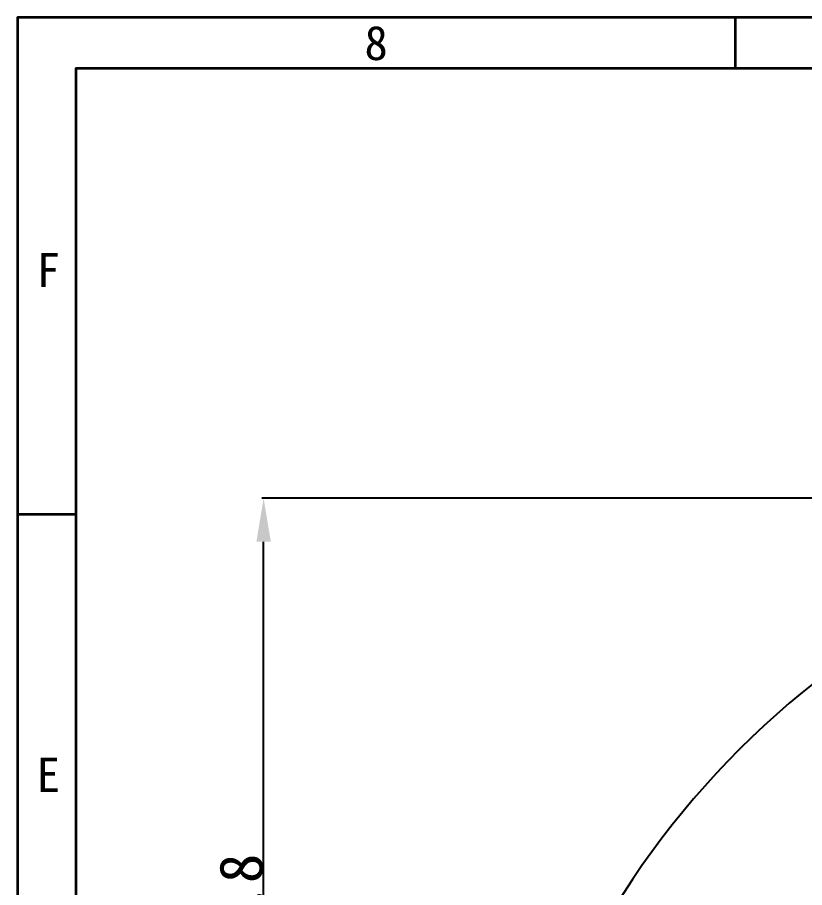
# Model space of a CAD drawing. Header units: inches. Extents: x 205 to 4949, y 179 to 2281.
# Drawn here: x 205 to 749, y 1680 to 2281 of the extents above; entities that cross this region are included whole.
import ezdxf

# ---------------------------------------------------------------- set-up
doc = ezdxf.new("R2010")
doc.units = ezdxf.units.IN
doc.header["$MEASUREMENT"] = 0
for name, color, linetype in [('C3弧长', 7, 'Continuous'), ('C7线性', 7, 'Continuous'), ('PDF_Geomertry', 7, 'Continuous'), ('PDF_Text', 7, 'Continuous')]:
    doc.layers.add(name, color=color, linetype=linetype)
doc.styles.get("Standard").update_dxf_attribs({"font": ''})
doc.styles.add('宋体', font='')
doc.styles.get('Standard').set_extended_font_data('SimSun')
doc.styles.get('宋体').set_extended_font_data('SimSun')
doc.dimstyles.new('ISO-25', dxfattribs={"dimtxt": 2.5, "dimasz": 2.5, "dimexe": 1.25, "dimexo": 0.625, "dimtad": 1, "dimtxsty": 'Standard', "dimcen": 2.5, "dimadec": 0, "dimazin": 0, "dimtfac": 1, "dimtmove": 0, "dimatfit": 3, "dimfxl": 1, "dimarcsym": 0})

# ---------------------------------------------------------------- blocks, each defined once
blk = doc.blocks.new('*D22')
at = {"layer": 'C7线性', "color": 0, "lineweight": -2}
for p, q in [((1121.87, 1948.82), (373.76, 1948.82)), ((375.01, 1385.99), (375.01, 1918.82)), ((1121.87, 1355.99), (373.76, 1355.99))]:
    blk.add_line(p, q, dxfattribs=at)
at = {"layer": 'C7线性', "color": 0}
for points in [[(380.01, 1918.82), (370.01, 1918.82), (375.01, 1948.82)], [(370.01, 1385.99), (380.01, 1385.99), (375.01, 1355.99)]]:
    blk.add_solid(points, dxfattribs=at)
at = {"layer": 'Defpoints', "color": 0}
for p in [(375.01, 1948.82), (1122.5, 1948.82), (1122.5, 1355.99)]:
    blk.add_point(p, dxfattribs=at)
at = {"layer": 'C7线性', "color": 0, "insert": (344.38, 1652.41), "char_height": 2.5, "attachment_point": 2, "rotation": 90}
blk.add_mtext('\\fSimSun|b1|i0|c134|p2;\\H12x;592.8', dxfattribs=at)

msp = doc.modelspace()

# ---------------------------------------------------------------- linework, layer by layer
at = {"layer": 'C3弧长', "color": 1}
msp.add_arc((1122.4984, 1355.9914), 592.83, 315, 175, dxfattribs=at)
at = {"layer": 'PDF_Geomertry', "lineweight": 35}
msp.add_lwpolyline([(204.9815, 178.6648), (3179.8564, 178.6648), (3179.8564, 1229.8023), (3179.8564, 2280.94), (204.9815, 2280.94)], close=True, dxfattribs=at)
for points in [[(700.7523, 2280.94), (700.7523, 2245.7271)], [(245.2197, 213.8775), (3144.373, 213.8775), (3144.373, 2245.7271), (245.2197, 2245.7271), (245.2197, 213.8775)], [(204.9815, 1937.8031), (245.2197, 1937.8031)]]:
    msp.add_lwpolyline(points, dxfattribs=at)

# ---------------------------------------------------------------- texts
at = {"layer": 'PDF_Text', "char_height": 23.6619, "attachment_point": 7, "style": '宋体'}
for s, insert in [('8', (444.6674, 2251.1082)), ('F', (218.3192, 2094.6667)), ('E', (218.3192, 1746.0213))]:
    msp.add_mtext(s, dxfattribs=dict(at, insert=insert))

# ---------------------------------------------------------------- dimensions: what is measured, and where the dimension line sits
at = {"layer": 'C7线性'}
dim = msp.add_linear_dim(base=(375.0069, 1948.8214), p1=(1122.4984, 1355.9914), p2=(1122.4984, 1948.8214), angle=90, text='\\fSimSun|b1|i0|c134|p2;\\H12x;592.8', dimstyle='ISO-25', override={"dimasz": 30, "dimtxsty": 'Standard'}, dxfattribs=at)
dim.commit()
dim.dimension.update_dxf_attribs({"geometry": '*D22', "text_midpoint": (375.0069, 1652.4064), "dimtype": 160})

doc.saveas('drawing.dxf')
